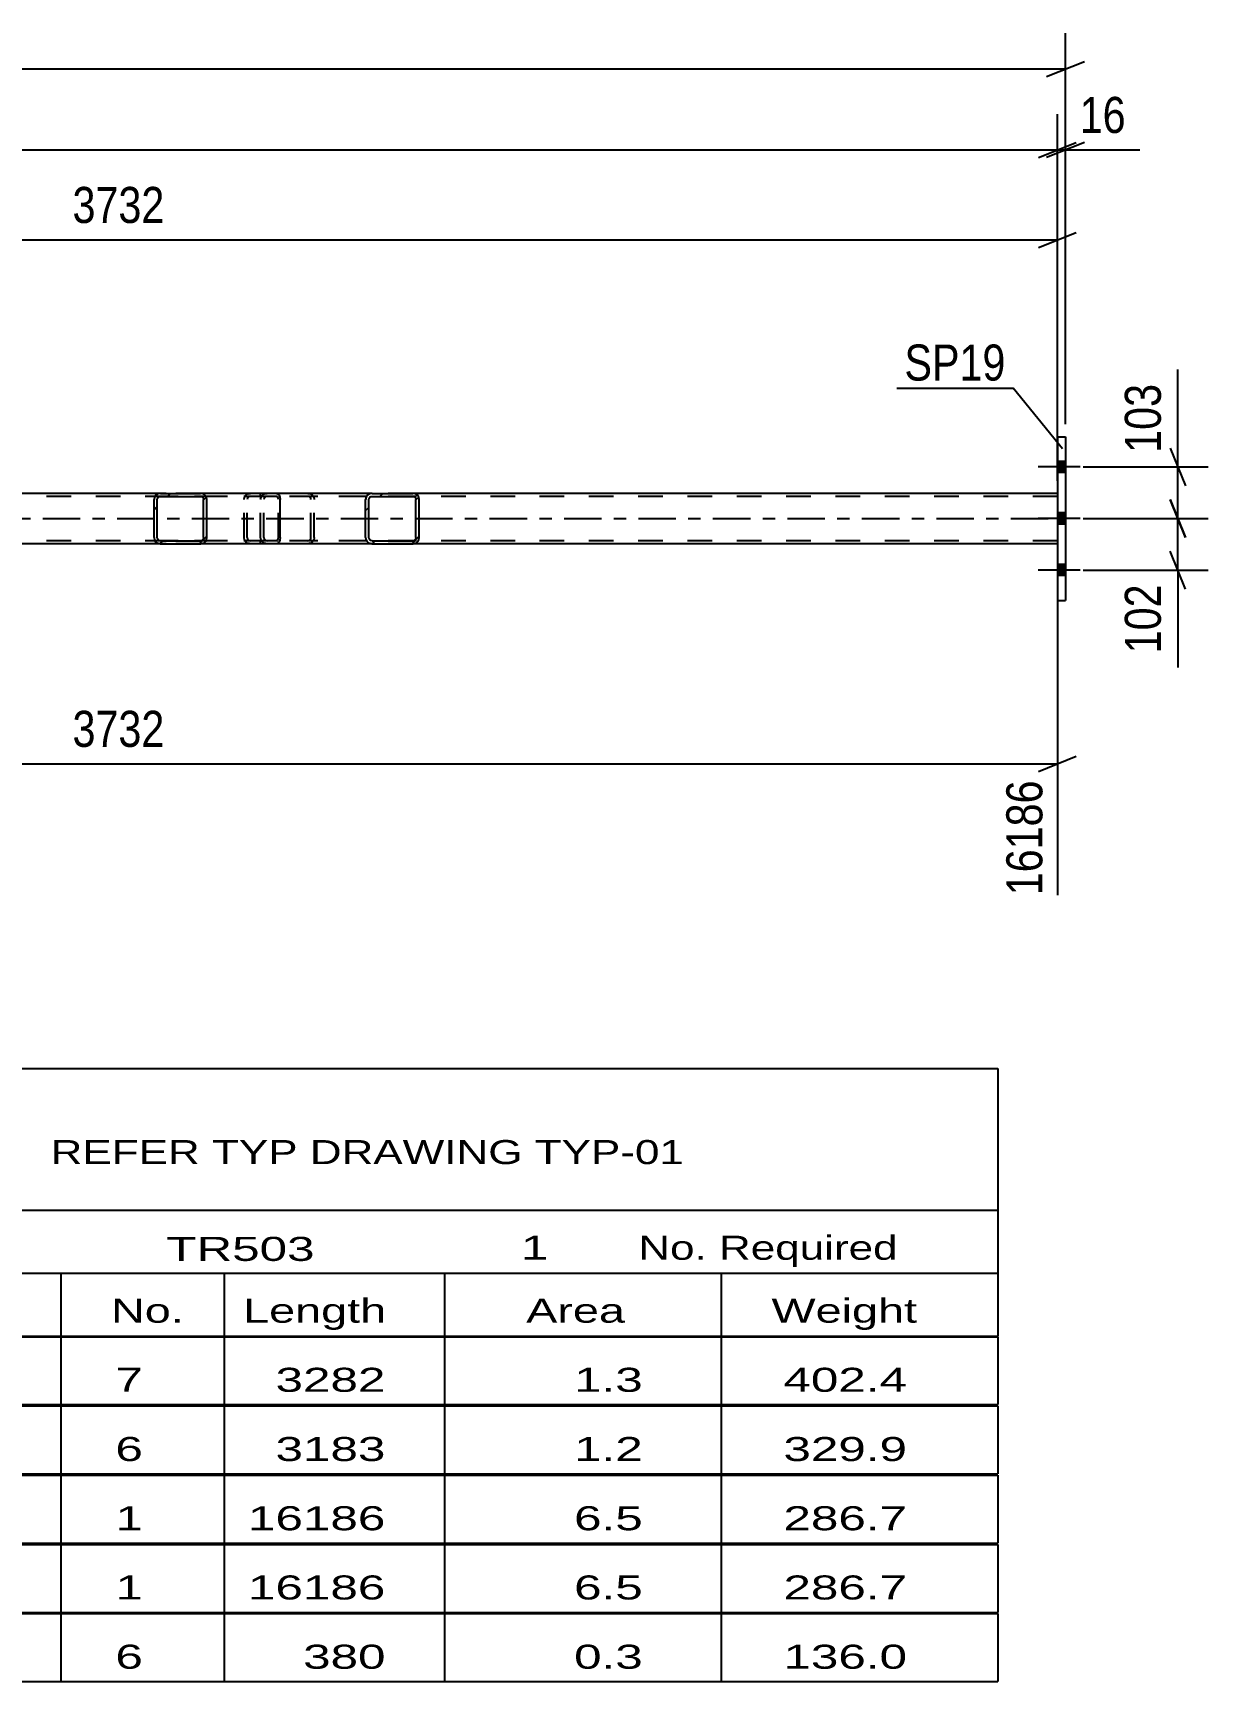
# Model space of a CAD drawing. Header units: millimetres. Extents: x -121 to 720, y -428 to 166.
# Drawn here: x 478.1 to 571.5, y -297.3 to -166.3 of the extents above; entities that cross this region are included whole.
import ezdxf

# ---------------------------------------------------------------- set-up
doc = ezdxf.new("R2010")
doc.units = ezdxf.units.MM
doc.linetypes.add('DXK_LINE_DOT2', pattern=[3.9198, 1.9599, -1.9599])
doc.linetypes.add('DXK_LINE_DOT3', pattern=[5.9187, 2.979, -0.9799, 0.9799, -0.9799])
doc.styles.add('Arial Narrow', font='ARIALN.TTF', dxfattribs={"height": 0.2})

# ---------------------------------------------------------------- blocks, each defined once
blk = doc.blocks.new('Part-318895430-5710 - 5565')
at = {"linetype": 'Continuous'}
h = blk.add_hatch(dxfattribs=at)
h.set_pattern_fill('', scale=0.7, style=0, pattern_type=0)
h.set_pattern_definition([(45, (491.8463, -203.1576), (-1.57154, 1.57154), [])])
h.paths.add_polyline_path([(491.88, -203.34), (491.85, -203.16), (491.74, -203), (491.57, -202.9), (491.38, -202.86), (488.2, -202.86), (488.01, -202.9), (487.84, -203), (487.73, -203.16), (487.69, -203.34), (487.69, -206.38), (487.73, -206.57), (487.84, -206.72), (488.01, -206.82), (488.2, -206.86), (491.38, -206.86), (491.57, -206.82), (491.74, -206.72), (491.85, -206.57), (491.88, -206.38)])
h.paths.add_polyline_path([(491.61, -206.47), (491.56, -206.55), (491.48, -206.6), (491.38, -206.62), (488.2, -206.62), (488.1, -206.6), (488.02, -206.55), (487.97, -206.47), (487.95, -206.38), (487.95, -203.34), (487.97, -203.25), (488.02, -203.17), (488.1, -203.12), (488.2, -203.1), (491.38, -203.1), (491.48, -203.12), (491.56, -203.17), (491.61, -203.25), (491.63, -203.34), (491.63, -206.38)])
at = {"color": 2, "linetype": 'Continuous'}
for p, q in [((488.2, -202.86), (488.01, -202.9)), ((488.2, -202.86), (491.38, -202.86)), ((497.44, -202.86), (491.38, -202.86)), ((491.57, -202.9), (491.38, -202.86)), ((497.44, -202.86), (497.54, -202.9)), ((497.54, -202.9), (497.63, -203)), ((497.63, -203), (497.69, -203.16)), ((487.73, -203.16), (487.69, -203.34)), ((487.69, -206.38), (487.69, -203.34)), ((487.95, -203.34), (487.97, -203.25)), ((487.95, -206.38), (487.95, -203.34)), ((487.97, -203.25), (488.02, -203.17)), ((488.02, -203.17), (488.1, -203.12)), ((488.1, -203.12), (488.2, -203.1)), ((488.2, -203.1), (491.38, -203.1)), ((491.38, -203.1), (491.48, -203.12)), ((491.48, -203.12), (491.56, -203.17)), ((491.56, -203.17), (491.61, -203.25)), ((491.61, -203.25), (491.63, -203.34)), ((491.63, -206.38), (491.63, -203.34)), ((491.88, -203.34), (491.85, -203.16)), ((491.88, -206.38), (491.88, -203.34)), ((497.69, -203.16), (497.71, -203.34)), ((497.71, -206.38), (497.71, -203.34)), ((487.69, -206.38), (487.73, -206.57)), ((487.97, -206.47), (487.95, -206.38)), ((488.02, -206.55), (487.97, -206.47)), ((488.01, -206.82), (488.2, -206.86)), ((488.1, -206.6), (488.02, -206.55)), ((488.2, -206.62), (488.1, -206.6)), ((488.2, -206.62), (491.38, -206.62)), ((488.2, -206.86), (491.38, -206.86)), ((491.48, -206.6), (491.38, -206.62)), ((491.38, -206.86), (491.57, -206.82)), ((497.44, -206.86), (491.38, -206.86)), ((491.56, -206.55), (491.48, -206.6)), ((491.61, -206.47), (491.56, -206.55)), ((491.63, -206.38), (491.61, -206.47)), ((491.85, -206.57), (491.88, -206.38)), ((497.54, -206.82), (497.44, -206.86)), ((497.63, -206.72), (497.54, -206.82)), ((497.69, -206.57), (497.63, -206.72)), ((497.71, -206.38), (497.69, -206.57))]:
    blk.add_line(p, q, dxfattribs=at)
at = {"color": 7, "linetype": 'DXK_LINE_DOT2'}
for p, q in [((491.38, -202.86), (488.2, -202.86)), ((495.16, -202.9), (495.35, -202.86)), ((496.16, -203.1), (496.16, -202.86)), ((497.44, -203.1), (488.2, -203.1)), ((494.85, -203.34), (494.88, -203.16)), ((494.85, -206.38), (494.85, -203.34)), ((495.12, -203.25), (495.1, -203.34)), ((495.1, -206.38), (495.1, -203.34)), ((495.17, -203.17), (495.12, -203.25)), ((495.25, -203.12), (495.17, -203.17)), ((495.35, -203.1), (495.25, -203.12)), ((497.49, -203.12), (497.44, -203.1)), ((497.54, -203.17), (497.49, -203.12)), ((497.56, -203.25), (497.54, -203.17)), ((497.57, -203.34), (497.56, -203.25)), ((497.57, -206.38), (497.57, -203.34)), ((497.44, -206.62), (488.2, -206.62)), ((491.38, -206.86), (488.2, -206.86)), ((494.88, -206.57), (494.85, -206.38)), ((495.1, -206.38), (495.12, -206.47)), ((495.12, -206.47), (495.17, -206.55)), ((495.35, -206.86), (495.16, -206.82)), ((495.17, -206.55), (495.19, -206.57)), ((495.19, -206.57), (495.25, -206.6)), ((495.25, -206.6), (495.35, -206.62)), ((496.16, -206.86), (496.16, -206.62)), ((497.44, -206.62), (497.49, -206.6)), ((497.49, -206.6), (497.54, -206.55)), ((497.54, -206.55), (497.56, -206.47)), ((497.56, -206.47), (497.57, -206.38))]:
    blk.add_line(p, q, dxfattribs=at)
at = {"color": 2, "linetype": 'Continuous'}
for centre, start, end in [((488.18, -203.36), 111.1941, 156.1506), ((491.4, -203.36), 23.8494, 68.8059), ((488.18, -206.37), 203.8494, 248.8059), ((491.4, -206.37), 291.1941, 336.1506)]:
    blk.add_arc(centre, 0.492, start, end, dxfattribs=at)
at = {"color": 7, "linetype": 'DXK_LINE_DOT2'}
for centre, start, end in [((495.33, -203.36), 111.1941, 156.1506), ((495.33, -206.37), 203.8494, 248.8059)]:
    blk.add_arc(centre, 0.492, start, end, dxfattribs=at)
blk = doc.blocks.new('Part-318895430-5753 - 5565')
at = {"color": 7, "linetype": 'DXK_LINE_DOT2'}
for p, q in [((508.26, -202.86), (62.53, -202.86)), ((559.5, -202.86), (559.5, -206.86)), ((559.5, -203.1), (-24.24, -203.1)), ((559.5, -206.62), (-24.24, -206.62)), ((508.26, -206.86), (-14.13, -206.86)), ((508.26, -206.86), (488.2, -206.86))]:
    blk.add_line(p, q, dxfattribs=at)
at = {"color": 2, "linetype": 'Continuous'}
for p, q in [((488.2, -202.86), (423.12, -202.86)), ((559.5, -202.86), (508.26, -202.86)), ((488.2, -206.86), (423.12, -206.86)), ((559.5, -206.86), (508.26, -206.86))]:
    blk.add_line(p, q, dxfattribs=at)
at = {"color": 7, "linetype": 'DXK_LINE_DOT3'}
blk.add_line((-24.24, -204.86), (559.5, -204.86), dxfattribs=at)
blk = doc.blocks.new('Part-318895430-5773 - 5565')
at = {"color": 2, "linetype": 'Continuous'}
for p, q in [((559.5, -198.36), (560.14, -198.36)), ((559.5, -198.36), (559.5, -211.36)), ((560.14, -198.36), (560.14, -211.36)), ((559.5, -211.36), (560.14, -211.36))]:
    blk.add_line(p, q, dxfattribs=at)
blk = doc.blocks.new('Part-318895430-5782 - 5565')
at = {"linetype": 'Continuous'}
h = blk.add_hatch(dxfattribs=at)
h.set_pattern_fill('', scale=0.7, style=0, pattern_type=0)
h.set_pattern_definition([(45, (508.7305, -203.1576), (-1.57154, 1.57154), [])])
h.paths.add_polyline_path([(508.77, -203.34), (508.73, -203.16), (508.62, -203), (508.45, -202.9), (508.26, -202.86), (505.02, -202.86), (504.83, -202.9), (504.66, -203), (504.55, -203.16), (504.51, -203.34), (504.51, -206.38), (504.55, -206.57), (504.66, -206.72), (504.83, -206.82), (505.02, -206.86), (508.26, -206.86), (508.45, -206.82), (508.62, -206.72), (508.73, -206.57), (508.77, -206.38)])
h.paths.add_polyline_path([(508.49, -206.47), (508.44, -206.55), (508.36, -206.6), (508.26, -206.62), (505.02, -206.62), (504.93, -206.6), (504.84, -206.55), (504.79, -206.47), (504.77, -206.38), (504.77, -203.34), (504.79, -203.25), (504.84, -203.17), (504.93, -203.12), (505.02, -203.1), (508.26, -203.1), (508.36, -203.12), (508.44, -203.17), (508.49, -203.25), (508.51, -203.34), (508.51, -206.38)])
at = {"color": 7, "linetype": 'DXK_LINE_DOT2'}
for p, q in [((496.48, -202.9), (496.67, -202.86)), ((497.44, -202.86), (496.67, -202.86)), ((499.91, -202.86), (500.1, -202.9)), ((508.26, -202.86), (505.02, -202.86)), ((496.16, -203.34), (496.2, -203.16)), ((496.16, -206.38), (496.16, -203.34)), ((496.44, -203.25), (496.42, -203.34)), ((496.42, -206.38), (496.42, -203.34)), ((496.49, -203.17), (496.44, -203.25)), ((496.58, -203.12), (496.49, -203.17)), ((496.67, -203.1), (496.58, -203.12)), ((508.26, -203.1), (496.67, -203.1)), ((500.01, -203.12), (499.91, -203.1)), ((500.09, -203.17), (500.01, -203.12)), ((500.14, -203.25), (500.09, -203.17)), ((500.16, -203.34), (500.14, -203.25)), ((500.16, -206.38), (500.16, -203.34)), ((500.38, -203.16), (500.42, -203.34)), ((500.42, -206.38), (500.42, -203.34)), ((496.2, -206.57), (496.16, -206.38)), ((496.42, -206.38), (496.44, -206.47)), ((496.44, -206.47), (496.49, -206.55)), ((496.67, -206.86), (496.48, -206.82)), ((496.49, -206.55), (496.58, -206.6)), ((496.58, -206.6), (496.67, -206.62)), ((508.26, -206.62), (496.67, -206.62)), ((497.44, -206.86), (496.67, -206.86)), ((499.91, -206.62), (500.01, -206.6)), ((500.1, -206.82), (499.91, -206.86)), ((500.01, -206.6), (500.09, -206.55)), ((500.09, -206.55), (500.14, -206.47)), ((500.14, -206.47), (500.16, -206.38)), ((500.42, -206.38), (500.38, -206.57)), ((508.26, -206.86), (505.02, -206.86))]:
    blk.add_line(p, q, dxfattribs=at)
at = {"color": 2, "linetype": 'Continuous'}
for p, q in [((505.02, -202.86), (497.44, -202.86)), ((505.02, -202.86), (504.83, -202.9)), ((505.02, -202.86), (508.26, -202.86)), ((508.45, -202.9), (508.26, -202.86)), ((504.55, -203.16), (504.51, -203.34)), ((504.51, -206.38), (504.51, -203.34)), ((504.77, -203.34), (504.79, -203.25)), ((504.77, -206.38), (504.77, -203.34)), ((504.79, -203.25), (504.84, -203.17)), ((504.84, -203.17), (504.93, -203.12)), ((504.93, -203.12), (505.02, -203.1)), ((505.02, -203.1), (508.26, -203.1)), ((508.26, -203.1), (508.36, -203.12)), ((508.36, -203.12), (508.44, -203.17)), ((508.44, -203.17), (508.49, -203.25)), ((508.49, -203.25), (508.51, -203.34)), ((508.51, -206.38), (508.51, -203.34)), ((508.77, -203.34), (508.73, -203.16)), ((508.77, -206.38), (508.77, -203.34)), ((505.02, -206.86), (497.44, -206.86)), ((504.51, -206.38), (504.55, -206.57)), ((504.79, -206.47), (504.77, -206.38)), ((504.84, -206.55), (504.79, -206.47)), ((504.83, -206.82), (505.02, -206.86)), ((504.93, -206.6), (504.84, -206.55)), ((505.02, -206.62), (504.93, -206.6)), ((505.02, -206.62), (508.26, -206.62)), ((505.02, -206.86), (508.26, -206.86)), ((508.36, -206.6), (508.26, -206.62)), ((508.26, -206.86), (508.45, -206.82)), ((508.44, -206.55), (508.36, -206.6)), ((508.49, -206.47), (508.44, -206.55)), ((508.51, -206.38), (508.49, -206.47)), ((508.73, -206.57), (508.77, -206.38))]:
    blk.add_line(p, q, dxfattribs=at)
at = {"color": 7, "linetype": 'DXK_LINE_DOT2'}
for centre, start, end in [((496.65, -203.36), 110.7583, 155.68), ((499.93, -203.36), 24.32, 69.2417), ((496.65, -206.36), 204.32, 249.2417), ((499.93, -206.36), 290.7583, 335.68)]:
    blk.add_arc(centre, 0.496, start, end, dxfattribs=at)
at = {"color": 2, "linetype": 'Continuous'}
for centre, start, end in [((505, -203.36), 110.7583, 155.68), ((508.28, -203.36), 24.32, 69.2417), ((505, -206.36), 204.32, 249.2417), ((508.28, -206.36), 290.7583, 335.68)]:
    blk.add_arc(centre, 0.496, start, end, dxfattribs=at)
blk = doc.blocks.new('Bolt-318895430-5901 - 5565')
at = {"linetype": 'Continuous'}
for points in [[(560.14, -201.2), (560.14, -200.32), (559.5, -200.32), (559.5, -201.2)], [(560.14, -201.2), (560.14, -200.32), (559.5, -200.32), (559.5, -201.2)], [(560.14, -201.2), (560.14, -200.32), (559.5, -200.32), (559.5, -201.2)], [(560.14, -205.3), (560.14, -204.42), (559.5, -204.42), (559.5, -205.3)], [(560.14, -205.3), (560.14, -204.42), (559.5, -204.42), (559.5, -205.3)], [(560.14, -209.4), (560.14, -208.52), (559.5, -208.52), (559.5, -209.4)], [(560.14, -209.4), (560.14, -208.52), (559.5, -208.52), (559.5, -209.4)], [(560.14, -209.4), (560.14, -208.52), (559.5, -208.52), (559.5, -209.4)]]:
    blk.add_hatch(color=1, dxfattribs=at).paths.add_polyline_path(points)
at = {"color": 1, "linetype": 'Continuous'}
for p, q in [((560.14, -200.32), (559.5, -200.32)), ((560.14, -200.32), (559.5, -200.32)), ((560.14, -200.32), (559.5, -200.32)), ((561.3, -200.76), (557.98, -200.76)), ((561.3, -200.76), (557.98, -200.76)), ((561.3, -200.76), (557.98, -200.76)), ((560.14, -201.2), (559.5, -201.2)), ((560.14, -201.2), (559.5, -201.2)), ((560.14, -201.2), (559.5, -201.2)), ((561.3, -204.86), (557.98, -204.86)), ((561.3, -204.86), (557.98, -204.86)), ((560.14, -204.42), (559.5, -204.42)), ((560.14, -204.42), (559.5, -204.42)), ((560.14, -205.3), (559.5, -205.3)), ((560.14, -205.3), (559.5, -205.3)), ((561.3, -208.96), (557.98, -208.96)), ((561.3, -208.96), (557.98, -208.96)), ((561.3, -208.96), (557.98, -208.96)), ((560.14, -208.52), (559.5, -208.52)), ((560.14, -208.52), (559.5, -208.52)), ((560.14, -208.52), (559.5, -208.52)), ((560.14, -209.4), (559.5, -209.4)), ((560.14, -209.4), (559.5, -209.4)), ((560.14, -209.4), (559.5, -209.4))]:
    blk.add_line(p, q, dxfattribs=at)
blk = doc.blocks.new('StraightDimension-318895430-5964 - 5565')
at = {"color": 7, "linetype": 'Continuous'}
for p, q in [((559.5, -197.36), (559.5, -172.73)), ((558, -176.18), (561, -174.98)), ((-34.46, -175.58), (559.5, -175.58))]:
    blk.add_line(p, q, dxfattribs=at)
blk = doc.blocks.new('StraightDimension-318895430-5974 - 5565')
at = {"color": 7, "linetype": 'Continuous'}
for p, q in [((559.5, -197.36), (559.5, -172.73)), ((560.14, -197.36), (560.14, -172.73)), ((558, -176.18), (561, -174.98)), ((561.64, -174.98), (558.64, -176.18)), ((559.5, -175.58), (560.14, -175.58)), ((560.14, -175.58), (566.05, -175.58)), ((560.14, -175.58), (566.05, -175.58))]:
    blk.add_line(p, q, dxfattribs=at)
at = {"color": 0}
blk.add_wipeout([(565.52, -174.83), (565.52, -170.63), (560.67, -170.63), (560.67, -174.83)], dxfattribs=at)
at = {"color": 3, "style": 'Arial Narrow'}
blk.add_text('16', height=2.863, dxfattribs=at).set_placement((561.27, -174.23))
blk = doc.blocks.new('StraightDimension-318895430-5990 - 5565')
at = {"color": 7, "linetype": 'Continuous'}
for p, q in [((559.5, -207.86), (559.5, -234.79)), ((410.23, -216.26), (410.23, -234.79)), ((411.73, -223.75), (408.73, -224.95)), ((558, -224.95), (561, -223.75)), ((410.23, -224.35), (559.5, -224.35))]:
    blk.add_line(p, q, dxfattribs=at)
at = {"color": 0}
blk.add_wipeout([(489.12, -223.6), (489.12, -219.4), (480.61, -219.4), (480.61, -223.6)], dxfattribs=at)
at = {"color": 3, "style": 'Arial Narrow'}
blk.add_text('3732', height=2.863, dxfattribs=at).set_placement((481.21, -223))
at = {"color": 0, "linetype": 'Continuous'}
blk.add_wipeout([(558.9, -225.05), (554.7, -225.05), (554.7, -235.39), (558.9, -235.39)], dxfattribs=at)
at = {"color": 3, "linetype": 'Continuous', "style": 'Arial Narrow'}
blk.add_text('16186', height=2.863, rotation=90.0002, dxfattribs=at).set_placement((558.3, -234.79))
blk = doc.blocks.new('StraightDimension-318895430-6008 - 5565')
at = {"color": 7, "linetype": 'Continuous'}
for p, q in [((560.14, -197.36), (560.14, -166.29)), ((558.64, -169.74), (561.64, -168.54)), ((-35.1, -169.14), (560.14, -169.14))]:
    blk.add_line(p, q, dxfattribs=at)
blk = doc.blocks.new('StraightDimension-318895430-6024 - 5565')
at = {"color": 7, "linetype": 'Continuous'}
for p, q in [((410.23, -194.26), (410.23, -179.88)), ((559.5, -201.86), (559.5, -179.88)), ((411.73, -182.13), (408.73, -183.33)), ((410.23, -182.73), (559.5, -182.73)), ((558, -183.33), (561, -182.13))]:
    blk.add_line(p, q, dxfattribs=at)
at = {"color": 0}
blk.add_wipeout([(489.12, -181.98), (489.12, -177.78), (480.61, -177.78), (480.61, -181.98)], dxfattribs=at)
at = {"color": 3, "style": 'Arial Narrow'}
blk.add_text('3732', height=2.863, dxfattribs=at).set_placement((481.21, -181.38))
blk = doc.blocks.new('StraightDimension-318895430-21935 - 5565')
at = {"color": 7, "linetype": 'Continuous'}
for p, q in [((569.07, -200.76), (569.07, -193.03)), ((569.07, -200.76), (569.07, -193.03)), ((568.47, -199.26), (569.67, -202.26)), ((561.55, -200.76), (571.47, -200.76)), ((569.07, -204.86), (569.07, -200.76)), ((569.67, -206.36), (568.47, -203.36)), ((561.55, -204.86), (571.47, -204.86))]:
    blk.add_line(p, q, dxfattribs=at)
at = {"color": 0}
blk.add_wipeout([(568.32, -193.55), (564.12, -193.55), (564.12, -200.24), (568.32, -200.24)], dxfattribs=at)
at = {"color": 3, "style": 'Arial Narrow'}
blk.add_text('103', height=2.863, rotation=90.0002, dxfattribs=at).set_placement((567.72, -199.64))
blk = doc.blocks.new('StraightDimension-318895430-21936 - 5565')
at = {"color": 7, "linetype": 'Continuous'}
for p, q in [((568.47, -203.36), (569.67, -206.36)), ((561.55, -204.86), (571.47, -204.86)), ((569.07, -208.96), (569.07, -204.86)), ((569.67, -210.46), (568.47, -207.46)), ((561.55, -208.96), (571.47, -208.96)), ((569.07, -208.96), (569.07, -216.7)), ((569.07, -208.96), (569.07, -216.7))]:
    blk.add_line(p, q, dxfattribs=at)
at = {"color": 0}
blk.add_wipeout([(568.32, -209.49), (564.12, -209.49), (564.12, -216.17), (568.32, -216.17)], dxfattribs=at)
at = {"color": 3, "style": 'Arial Narrow'}
blk.add_text('102', height=2.863, rotation=90.0002, dxfattribs=at).set_placement((567.72, -215.57))
blk = doc.blocks.new('Unknown-318895430-22772')
at = {"color": 7, "linetype": 'Continuous'}
for p, q in [((394.77, -248.56), (554.77, -248.56)), ((554.77, -248.56), (554.77, -259.81)), ((394.77, -259.81), (554.77, -259.81)), ((554.77, -259.81), (554.77, -264.81)), ((394.77, -264.81), (554.77, -264.81)), ((480.27, -264.81), (480.27, -269.81)), ((493.27, -264.81), (493.27, -269.81)), ((510.77, -264.81), (510.77, -269.81)), ((532.77, -264.81), (532.77, -269.81)), ((554.77, -264.81), (554.77, -269.81)), ((394.77, -269.81), (554.77, -269.81)), ((394.77, -269.86), (554.77, -269.86)), ((480.27, -269.81), (480.27, -275.31)), ((493.27, -269.81), (493.27, -275.31)), ((510.77, -269.81), (510.77, -275.31)), ((532.77, -269.81), (532.77, -275.31)), ((554.77, -269.86), (554.77, -275.26)), ((394.77, -275.26), (554.77, -275.26)), ((394.77, -275.36), (554.77, -275.36)), ((480.27, -275.31), (480.27, -280.81)), ((493.27, -275.31), (493.27, -280.81)), ((510.77, -275.31), (510.77, -280.81)), ((532.77, -275.31), (532.77, -280.81)), ((554.77, -275.36), (554.77, -280.76)), ((394.77, -280.76), (554.77, -280.76)), ((394.77, -280.86), (554.77, -280.86)), ((480.27, -280.81), (480.27, -286.31)), ((493.27, -280.81), (493.27, -286.31)), ((510.77, -280.81), (510.77, -286.31)), ((532.77, -280.81), (532.77, -286.31)), ((554.77, -280.86), (554.77, -286.26)), ((394.77, -286.26), (554.77, -286.26)), ((394.77, -286.36), (554.77, -286.36)), ((480.27, -286.31), (480.27, -291.81)), ((493.27, -286.31), (493.27, -291.81)), ((510.77, -286.31), (510.77, -291.81)), ((532.77, -286.31), (532.77, -291.81)), ((554.77, -286.36), (554.77, -291.76)), ((394.77, -291.76), (554.77, -291.76)), ((394.77, -291.86), (554.77, -291.86)), ((480.27, -291.81), (480.27, -297.31)), ((493.27, -291.81), (493.27, -297.31)), ((510.77, -291.81), (510.77, -297.31)), ((532.77, -291.81), (532.77, -297.31)), ((554.77, -291.86), (554.77, -297.26)), ((394.77, -297.26), (554.77, -297.26))]:
    blk.add_line(p, q, dxfattribs=at)
at = {"color": 7, "style": 'Arial Narrow'}
for s, height, width, p in [('REFER TYP DRAWING TYP-01', 1.9089, 1.6, (479.47, -256.15)), ('TR503', 1.909, 1.794707, (488.67, -263.84)), ('1', 1.91, 1.794707, (516.85, -263.75)), ('No. Required', 1.9089, 1.6, (526.18, -263.75)), ('No.', 1.909, 1.7, (484.27, -268.75)), ('Length', 1.909, 1.7, (494.77, -268.75)), ('Area', 1.909, 1.7, (517.27, -268.75)), ('Weight', 1.909, 1.7, (536.77, -268.75))]:
    blk.add_text(s, height=height, dxfattribs=dict(at, width=width)).set_placement(p)
at = {"color": 7, "linetype": 'Continuous', "style": 'Arial Narrow', "width": 1.794707}
for s, height, p in [('7', 1.91, (484.62, -274.24)), ('3282', 1.909, (497.35, -274.24)), ('1.3', 1.909, (521.08, -274.24)), ('402.4', 1.909, (537.72, -274.24)), ('6', 1.91, (484.62, -279.74)), ('3183', 1.909, (497.35, -279.74)), ('1.2', 1.909, (521.08, -279.74)), ('329.9', 1.909, (537.72, -279.74)), ('1', 1.91, (484.62, -285.24)), ('16186', 1.909, (495.16, -285.24)), ('6.5', 1.909, (521.08, -285.24)), ('286.7', 1.909, (537.72, -285.24)), ('1', 1.91, (484.62, -290.74)), ('16186', 1.909, (495.16, -290.74)), ('6.5', 1.909, (521.08, -290.74)), ('286.7', 1.909, (537.72, -290.74)), ('6', 1.91, (484.62, -296.24)), ('380', 1.909, (499.54, -296.24)), ('0.3', 1.909, (521.08, -296.24)), ('136.0', 1.909, (537.72, -296.24))]:
    blk.add_text(s, height=height, dxfattribs=at).set_placement(p)
blk = doc.blocks.new('Mark-318895430-5769 - 5565')
at = {"color": 0}
blk.add_wipeout([(555.38, -193.9), (555.38, -190.9), (547.34, -190.9), (547.34, -193.9)], dxfattribs=at)
blk.add_wipeout([(555.38, -193.9), (555.38, -190.9), (547.34, -190.9), (547.34, -193.9)], dxfattribs=at)
at = {"color": 30, "linetype": 'Continuous'}
for p in [(546.74, -194.5), (559.91, -199.33)]:
    blk.add_line(p, (555.98, -194.5), dxfattribs=at)
at = {"color": 3, "style": 'Arial Narrow'}
blk.add_text('SP19', height=2.863, dxfattribs=at).set_placement((547.34, -193.9))

msp = doc.modelspace()

# ---------------------------------------------------------------- block references
for name in ['Part-318895430-5773 - 5565', 'Bolt-318895430-5901 - 5565', 'Part-318895430-5753 - 5565', 'Part-318895430-5710 - 5565', 'Part-318895430-5782 - 5565', 'Unknown-318895430-22772']:
    msp.add_blockref(name, (0, 0))

# ---------------------------------------------------------------- next in the draw order: block references
for name in ['StraightDimension-318895430-5964 - 5565', 'StraightDimension-318895430-5990 - 5565']:
    msp.add_blockref(name, (0, 0))

# ---------------------------------------------------------------- next in the draw order: block references
msp.add_blockref('StraightDimension-318895430-5974 - 5565', (0, 0))

# ---------------------------------------------------------------- next in the draw order: block references
msp.add_blockref('StraightDimension-318895430-6008 - 5565', (0, 0))

# ---------------------------------------------------------------- next in the draw order: block references
msp.add_blockref('StraightDimension-318895430-6024 - 5565', (0, 0))

# ---------------------------------------------------------------- next in the draw order: block references
for name in ['Mark-318895430-5769 - 5565', 'StraightDimension-318895430-21935 - 5565']:
    msp.add_blockref(name, (0, 0))

# ---------------------------------------------------------------- next in the draw order: block references
msp.add_blockref('StraightDimension-318895430-21936 - 5565', (0, 0))

doc.saveas('drawing.dxf')
